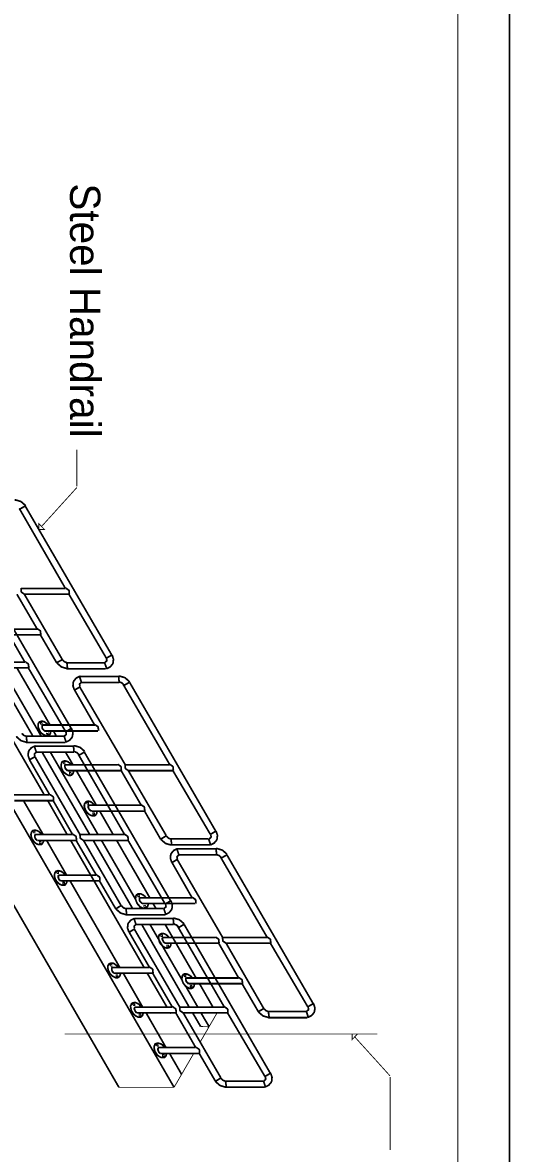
# Model space of a CAD drawing. Extents: x 0.3 to 11.4, y 0.3 to 16.3.
# Drawn here: x 8.54 to 11.39, y 6.17 to 12.77 of the extents above; entities that cross this region are included whole.
import ezdxf

# ---------------------------------------------------------------- set-up
doc = ezdxf.new("R2010")
doc.units = 0
doc.header["$MEASUREMENT"] = 0

msp = doc.modelspace()

# ---------------------------------------------------------------- linework, layer by layer
at = {"color": 0}
for points, const_width in [([(11.3828, 0.25944), (11.3828, 16.2511), (0.26443, 16.2511), (0.26443, 0.25944), (11.3828, 0.25944)], 0.01), ([(11.0811, 2.85781), (11.0811, 15.9494), (0.56614, 15.9494), (0.56614, 2.85781), (11.0811, 2.85781)], 0.005), ([(8.66943, 9.81108), (8.63781, 9.84446), (8.63781, 9.81108), (8.66943, 9.81108)], 0.005), ([(8.80447, 8.99778), (8.80447, 8.99778)], 0.01), ([(8.65446, 8.6811), (8.65278, 8.68278), (8.6511, 8.68278), (8.64947, 8.68278), (8.64947, 8.6811), (8.64947, 8.67947), (8.64947, 8.67779), (8.6511, 8.67779), (8.6511, 8.67611), (8.65278, 8.67611), (8.65446, 8.67611), (8.65446, 8.67779), (8.65446, 8.67947), (8.65446, 8.6811)], 0.01), ([(8.68946, 8.61947), (8.68946, 8.6211), (8.68778, 8.6211), (8.68608, 8.6211), (8.68608, 8.62278), (8.68608, 8.6211), (8.68446, 8.6211), (8.68446, 8.61947), (8.68446, 8.61778), (8.68608, 8.6161), (8.68778, 8.61442), (8.68946, 8.61442), (8.68946, 8.6161), (8.68946, 8.61778), (8.68946, 8.61947)], 0.01), ([(8.56776, 8.56776), (8.56776, 8.56776)], 0.01), ([(8.78776, 8.44943), (8.78776, 8.45111), (8.78614, 8.45111), (8.78444, 8.45111), (8.78276, 8.45111), (8.78276, 8.44943), (8.78276, 8.44775), (8.78276, 8.44612), (8.78444, 8.44612), (8.78614, 8.44444), (8.78776, 8.44444), (8.78776, 8.44612), (8.78776, 8.44775), (8.78776, 8.44943)], 0.01), ([(8.82275, 8.38781), (8.82275, 8.38943), (8.82112, 8.38943), (8.81944, 8.39111), (8.81944, 8.38943), (8.81776, 8.38943), (8.81776, 8.38781), (8.81776, 8.38613), (8.81944, 8.38613), (8.81944, 8.38444), (8.82112, 8.38444), (8.82112, 8.38276), (8.82275, 8.38276), (8.82275, 8.38444), (8.82443, 8.38444), (8.82443, 8.38613), (8.82275, 8.38781)], 0.01), ([(8.92443, 8.21446), (8.92279, 8.21446), (8.92111, 8.2161), (8.91943, 8.2161), (8.91943, 8.21446), (8.91943, 8.21278), (8.91943, 8.2111), (8.92111, 8.20942), (8.92279, 8.20942), (8.92443, 8.20942), (8.92443, 8.2111), (8.92443, 8.21278), (8.92443, 8.21446)], 0.01), ([(8.95942, 8.15278), (8.95779, 8.15278), (8.95779, 8.15446), (8.95611, 8.15446), (8.95443, 8.15446), (8.95443, 8.15278), (8.95443, 8.1511), (8.95443, 8.14947), (8.95611, 8.14947), (8.95611, 8.14779), (8.95779, 8.14779), (8.95942, 8.14779), (8.95942, 8.14947), (8.95942, 8.1511), (8.95942, 8.15278)], 0.01), ([(8.95942, 8.15278), (8.95942, 8.15278)], 0.01), ([(8.61279, 8.04611), (8.61111, 8.04611), (8.61111, 8.04779), (8.60943, 8.04779), (8.60781, 8.04779), (8.60781, 8.04611), (8.60781, 8.04443), (8.60781, 8.04275), (8.60943, 8.04113), (8.61111, 8.04113), (8.61279, 8.04113), (8.61279, 8.04275), (8.61279, 8.04443), (8.61279, 8.04611)], 0.01), ([(8.59278, 7.9961), (8.59278, 7.9961)], 0.01), ([(8.64779, 7.98443), (8.64611, 7.98443), (8.64611, 7.98611), (8.64442, 7.98611), (8.64279, 7.98611), (8.64279, 7.98443), (8.64279, 7.98281), (8.64279, 7.98112), (8.64442, 7.98112), (8.64442, 7.97944), (8.64611, 7.97944), (8.64779, 7.97944), (8.64779, 7.98112), (8.64779, 7.98281), (8.64779, 7.98443)], 0.01), ([(8.64779, 7.98443), (8.64779, 7.98443)], 0.01), ([(9.41114, 7.96946), (9.41114, 7.96946)], 0.01), ([(8.74946, 7.80946), (8.74778, 7.80946), (8.74778, 7.81108), (8.7461, 7.81108), (8.74447, 7.81108), (8.74447, 7.80946), (8.74447, 7.80778), (8.74447, 7.8061), (8.7461, 7.80447), (8.74778, 7.80447), (8.74946, 7.80447), (8.74946, 7.8061), (8.74946, 7.80778), (8.74946, 7.80946)], 0.01), ([(8.78444, 7.74778), (8.78276, 7.74778), (8.78276, 7.74946), (8.78108, 7.74946), (8.77946, 7.74946), (8.77946, 7.74778), (8.77946, 7.7461), (8.77946, 7.74447), (8.78108, 7.74447), (8.78108, 7.74278), (8.78276, 7.74278), (8.78444, 7.74278), (8.78444, 7.74447), (8.78444, 7.7461), (8.78444, 7.74778)], 0.01), ([(8.78444, 7.74778), (8.78444, 7.74778)], 0.01), ([(9.22276, 7.67443), (9.22114, 7.67443), (9.22114, 7.67611), (9.21946, 7.67611), (9.21778, 7.67611), (9.21778, 7.67443), (9.21778, 7.67279), (9.21778, 7.67111), (9.21946, 7.67111), (9.21946, 7.66943), (9.22114, 7.66943), (9.22276, 7.66943), (9.22276, 7.67111), (9.22276, 7.67279), (9.22276, 7.67443)], 0.01), ([(9.25776, 7.61279), (9.25612, 7.61442), (9.25444, 7.61442), (9.25276, 7.61442), (9.25276, 7.61279), (9.25276, 7.61111), (9.25444, 7.60943), (9.25612, 7.60781), (9.25776, 7.60781), (9.25776, 7.60943), (9.25944, 7.60943), (9.25776, 7.61111), (9.25776, 7.61279)], 0.01), ([(9.25776, 7.61279), (9.25776, 7.61279)], 0.01), ([(9.14947, 7.56108), (9.14947, 7.56108)], 0.01), ([(9.35612, 7.44276), (9.35444, 7.44444), (9.35275, 7.44444), (9.35113, 7.44444), (9.35113, 7.44276), (9.35113, 7.44114), (9.35113, 7.43946), (9.35275, 7.43946), (9.35275, 7.43778), (9.35444, 7.43778), (9.35612, 7.43778), (9.35612, 7.43946), (9.35612, 7.44114), (9.35612, 7.44276)], 0.01), ([(9.35612, 7.44276), (9.35612, 7.44276)], 0.01), ([(9.39111, 7.38112), (9.39111, 7.38276), (9.38943, 7.38276), (9.38781, 7.38276), (9.38613, 7.38276), (9.38613, 7.38112), (9.38613, 7.37944), (9.38781, 7.37944), (9.38781, 7.37776), (9.38943, 7.37776), (9.38943, 7.37608), (9.39111, 7.37608), (9.39279, 7.37608), (9.39279, 7.37776), (9.39279, 7.37944), (9.39111, 7.38112)], 0.01), ([(9.39111, 7.38112), (9.39111, 7.38112)], 0.01), ([(9.06108, 7.26942), (9.05946, 7.26942), (9.05946, 7.27111), (9.05778, 7.27111), (9.0561, 7.27111), (9.0561, 7.26942), (9.05447, 7.26942), (9.0561, 7.26779), (9.0561, 7.26611), (9.05778, 7.26443), (9.05946, 7.26443), (9.06108, 7.26443), (9.06108, 7.26611), (9.06108, 7.26779), (9.06108, 7.26942)], 0.01), ([(9.09614, 7.20779), (9.09446, 7.20942), (9.09278, 7.20942), (9.0911, 7.20942), (9.0911, 7.20779), (9.0911, 7.20611), (9.0911, 7.20443), (9.09278, 7.20443), (9.09278, 7.20281), (9.09446, 7.20281), (9.09614, 7.20281), (9.09614, 7.20443), (9.09614, 7.20611), (9.09614, 7.20779)], 0.01), ([(9.09614, 7.20779), (9.09614, 7.20779)], 0.01), ([(9.49278, 7.20611), (9.4911, 7.20779), (9.48942, 7.20779), (9.48942, 7.20942), (9.48779, 7.20942), (9.48779, 7.20779), (9.48779, 7.20611), (9.48779, 7.20443), (9.48779, 7.20281), (9.48942, 7.20281), (9.4911, 7.20111), (9.49278, 7.20111), (9.49278, 7.20281), (9.49278, 7.20443), (9.49278, 7.20611)], 0.01), ([(9.52778, 7.14442), (9.52778, 7.14611), (9.5261, 7.14611), (9.52447, 7.14779), (9.52279, 7.14611), (9.52279, 7.14442), (9.52279, 7.14279), (9.52447, 7.14279), (9.52447, 7.14111), (9.5261, 7.14111), (9.5261, 7.13943), (9.52778, 7.13943), (9.52778, 7.14111), (9.52946, 7.14111), (9.52946, 7.14279), (9.52778, 7.14442)], 0.01), ([(9.19276, 7.03944), (9.19114, 7.04113), (9.18946, 7.04113), (9.18778, 7.03944), (9.18778, 7.03776), (9.18946, 7.03614), (9.19114, 7.03444), (9.19276, 7.03444), (9.19444, 7.03444), (9.19444, 7.03614), (9.19444, 7.03776), (9.19276, 7.03776), (9.19276, 7.03944)], 0.01), ([(9.19276, 7.03944), (9.19276, 7.03944)], 0.01), ([(9.17443, 6.98942), (9.17443, 6.98942)], 0.01), ([(9.22944, 6.97775), (9.22775, 6.97775), (9.22775, 6.97944), (9.22613, 6.97944), (9.22444, 6.97944), (9.22444, 6.97775), (9.22444, 6.97613), (9.22444, 6.97444), (9.22613, 6.97444), (9.22613, 6.97276), (9.22775, 6.97276), (9.22944, 6.97276), (9.22944, 6.97444), (9.22944, 6.97613), (9.22944, 6.97775)], 0.01), ([(9.98112, 6.9611), (9.98112, 6.9611)], 0.01), ([(10.4961, 6.8661), (10.4645, 6.83279), (10.4645, 6.8661), (10.4961, 6.8661)], 0.005), ([(9.32943, 6.80279), (9.32781, 6.80447), (9.32611, 6.80447), (9.32443, 6.80279), (9.32443, 6.80111), (9.32611, 6.80111), (9.32611, 6.79943), (9.32781, 6.79779), (9.32943, 6.79779), (9.33111, 6.79779), (9.33111, 6.79943), (9.33111, 6.80111), (9.32943, 6.80279)], 0.01), ([(9.32943, 6.80279), (9.32943, 6.80279)], 0.01), ([(9.3661, 6.7411), (9.36442, 6.7411), (9.36442, 6.74278), (9.36279, 6.74278), (9.36111, 6.74278), (9.36111, 6.7411), (9.36111, 6.73942), (9.36111, 6.73779), (9.36279, 6.73779), (9.36279, 6.73611), (9.36442, 6.73611), (9.3661, 6.73611), (9.3661, 6.73779), (9.3661, 6.73942), (9.3661, 6.7411)], 0.01), ([(9.73112, 6.5561), (9.73112, 6.5561)], 0.01)]:
    msp.add_lwpolyline(points, close=True, dxfattribs=dict(at, const_width=const_width))
for points, const_width in [([(9.10444, 6.55447), (6.2111, 11.5661)], 0.01), ([(9.42611, 6.55447), (6.53276, 11.5661)], 0.01), ([(8.85943, 10.0628), (8.85943, 10.2761)], 0.005), ([(8.65278, 9.82781), (8.85943, 10.0561)], 0.005), ([(8.5594, 9.94835), (8.5561, 9.95389), (8.5325, 9.97424), (8.50256, 9.98301), (8.4961, 9.98275)], 0.01), ([(8.79275, 9.4661), (8.52279, 9.93446)], 0.01), ([(8.55778, 9.94775), (8.5261, 9.92947)], 0.01), ([(9.06278, 9.07781), (8.55778, 9.94775)], 0.01), ([(8.5561, 9.03614), (8.28614, 9.50444)], 0.01), ([(8.82611, 8.64947), (8.32275, 9.51779)], 0.01), ([(8.79275, 9.4661), (8.53276, 9.4661)], 0.01), ([(8.53444, 9.46778), (8.53381, 9.46599), (8.53526, 9.44732), (8.53624, 9.44564), (8.53722, 9.44396), (8.55268, 9.43343), (8.55458, 9.43311)], 0.01), ([(8.81446, 9.43283), (8.81515, 9.43463), (8.81375, 9.45301), (8.81278, 9.45464), (8.81185, 9.45632), (8.79688, 9.46701), (8.79497, 9.46733)], 0.01), ([(8.62776, 9.22944), (8.50944, 9.43278)], 0.01), ([(8.81278, 9.43278), (8.55279, 9.43278)], 0.01), ([(8.77447, 9.05111), (8.55279, 9.43278)], 0.01), ([(9.03108, 9.05946), (8.81278, 9.43278)], 0.01), ([(8.62776, 9.22944), (8.32112, 9.22944)], 0.01), ([(8.64611, 9.19612), (8.3411, 9.19612)], 0.01), ([(8.64779, 9.19612), (8.64849, 9.19797), (8.64692, 9.21653), (8.64594, 9.21821), (8.64501, 9.21989), (8.62967, 9.23053), (8.62771, 9.23079)], 0.01), ([(8.7411, 9.03276), (8.64611, 9.19612)], 0.01), ([(8.7411, 9.03276), (8.77447, 9.05111)], 0.01), ([(8.77556, 9.05122), (8.77675, 9.04867), (8.78629, 9.03901), (8.79801, 9.03444), (8.80192, 9.03444)], 0.01), ([(9.02175, 9.03478), (9.02317, 9.03504), (9.03321, 9.04389), (9.03364, 9.04519), (9.03412, 9.04656), (9.03147, 9.05968), (9.03054, 9.06071)], 0.01), ([(9.02968, 8.99838), (9.03407, 8.99908), (9.05322, 9.00851), (9.06706, 9.02479), (9.06874, 9.02881), (9.07047, 9.03288), (9.07249, 9.05414), (9.06597, 9.07449), (9.06337, 9.07807)], 0.01), ([(9.03108, 9.05946), (9.06278, 9.07781)], 0.01), ([(8.5561, 9.03614), (8.29611, 9.03614)], 0.01), ([(8.57611, 9.00276), (8.31614, 9.00276)], 0.01), ([(8.60275, 8.60444), (8.37278, 9.00276)], 0.01), ([(8.6511, 8.60444), (8.42111, 9.00276)], 0.01), ([(8.70281, 8.66943), (8.50944, 9.00276)], 0.01), ([(8.57781, 9.00282), (8.5785, 9.00461), (8.5771, 9.023), (8.57611, 9.02463), (8.57519, 9.02632), (8.56022, 9.037), (8.55832, 9.03733)], 0.01), ([(8.79443, 8.62944), (8.57611, 9.00276)], 0.01), ([(8.74283, 9.0339), (8.74615, 9.02838), (8.76981, 9.00808), (8.79969, 8.99929), (8.8061, 8.99951)], 0.01), ([(8.79943, 8.99778), (9.02778, 8.99778)], 0.01), ([(8.80111, 9.03276), (9.02111, 9.03276)], 0.01), ([(8.80447, 8.99778), (8.80111, 9.03276)], 0.01), ([(9.03276, 8.99946), (9.02111, 9.03276)], 0.01), ([(8.87918, 8.95383), (8.87478, 8.95318), (8.85553, 8.94358), (8.84169, 8.92714), (8.83996, 8.92301), (8.83826, 8.91894), (8.83649, 8.89751), (8.84338, 8.87711), (8.84597, 8.87354)], 0.01), ([(8.87446, 8.95281), (8.88613, 8.91775)], 0.01), ([(8.8871, 8.91911), (8.88574, 8.91883), (8.87576, 8.91004), (8.87528, 8.90869), (8.87483, 8.90739), (8.87744, 8.89426), (8.87836, 8.89318)], 0.01), ([(9.10781, 8.95281), (8.87944, 8.95281)], 0.01), ([(9.10612, 8.91775), (8.88613, 8.91775)], 0.01), ([(9.16607, 8.91997), (9.16276, 8.92551), (9.13917, 8.94586), (9.10921, 8.95464), (9.10275, 8.95438)], 0.01), ([(9.10275, 8.95281), (9.10612, 8.91775)], 0.01), ([(9.13336, 8.90267), (9.13217, 8.90528), (9.12261, 8.91493), (9.11089, 8.91943), (9.10693, 8.91943)], 0.01), ([(9.4011, 8.43778), (9.12944, 8.90608)], 0.01), ([(9.16613, 8.91943), (9.13276, 8.89947)], 0.01), ([(9.66943, 8.04943), (9.16613, 8.91943)], 0.01), ([(8.87608, 8.89111), (8.84446, 8.87278)], 0.01), ([(8.96278, 8.66943), (8.84614, 8.87278)], 0.01), ([(9.14111, 8.43778), (8.87608, 8.89111)], 0.01), ([(8.66943, 8.26113), (8.37776, 8.76611)], 0.01), ([(8.69276, 8.66943), (8.68608, 8.67611), (8.67947, 8.6811), (8.67279, 8.68608), (8.66613, 8.68946), (8.65944, 8.69114), (8.65278, 8.69114), (8.64611, 8.68946), (8.64111, 8.68778), (8.63781, 8.68278), (8.63444, 8.67779), (8.63276, 8.66943), (8.63276, 8.66276), (8.63444, 8.65446), (8.63781, 8.64611), (8.64111, 8.63781), (8.64611, 8.62944), (8.6511, 8.62278), (8.65776, 8.61778), (8.66613, 8.61279), (8.67279, 8.60943), (8.67947, 8.60612), (8.68608, 8.60612), (8.69276, 8.60781), (8.69775, 8.61111), (8.70111, 8.61442), (8.70443, 8.6211), (8.70611, 8.62776), (8.70611, 8.63444)], 0.01), ([(8.65944, 8.66943), (8.65776, 8.66775), (8.65608, 8.66444), (8.65608, 8.66276), (8.65608, 8.65944), (8.65608, 8.65608), (8.65608, 8.65278), (8.65776, 8.64947), (8.65944, 8.64611), (8.66276, 8.64279), (8.66444, 8.64111), (8.66775, 8.63781), (8.66943, 8.63613), (8.67279, 8.63613), (8.67443, 8.63444), (8.67779, 8.63444)], 0.01), ([(8.96446, 8.66943), (8.65944, 8.66943)], 0.01), ([(8.79303, 8.57004), (8.79742, 8.57075), (8.81651, 8.58018), (8.8304, 8.5964), (8.83208, 8.60047), (8.83382, 8.60454), (8.83583, 8.62582), (8.82926, 8.64611), (8.82671, 8.64968)], 0.01), ([(8.79443, 8.62944), (8.82611, 8.64947)], 0.01), ([(8.98443, 8.63613), (8.98514, 8.63797), (8.98361, 8.65653), (8.98264, 8.65821), (8.98167, 8.65989), (8.96631, 8.67051), (8.96436, 8.67079)], 0.01), ([(8.50618, 8.60389), (8.5095, 8.59836), (8.53315, 8.57807), (8.56304, 8.56928), (8.56944, 8.5695)], 0.01), ([(8.5389, 8.62121), (8.5401, 8.61865), (8.54964, 8.609), (8.56136, 8.60444), (8.56526, 8.60444)], 0.01), ([(8.56446, 8.60444), (8.78444, 8.60444)], 0.01), ([(8.56776, 8.56776), (8.56446, 8.60444)], 0.01), ([(8.98281, 8.63444), (8.67779, 8.63444)], 0.01), ([(8.73942, 8.60444), (8.72276, 8.63444)], 0.01), ([(8.79611, 8.56944), (8.78444, 8.60444)], 0.01), ([(8.7851, 8.60476), (8.78651, 8.60508), (8.7965, 8.61393), (8.79693, 8.61524), (8.79742, 8.6166), (8.79482, 8.62967), (8.79383, 8.63069)], 0.01), ([(8.56278, 8.56776), (8.79113, 8.56776)], 0.01), ([(8.61751, 8.54719), (8.61313, 8.54656), (8.59386, 8.53694), (8.58003, 8.52051), (8.57829, 8.51639), (8.57661, 8.51232), (8.57482, 8.49083), (8.58171, 8.47043), (8.58431, 8.46685)], 0.01), ([(8.61111, 8.54611), (8.62278, 8.51113)], 0.01), ([(8.62381, 8.51079), (8.62244, 8.51053), (8.61242, 8.50168), (8.61193, 8.50032), (8.61149, 8.49903), (8.6141, 8.48594), (8.61501, 8.48486)], 0.01), ([(8.84446, 8.54611), (8.6161, 8.54611)], 0.01), ([(8.84278, 8.51113), (8.62278, 8.51113)], 0.01), ([(8.93446, 8.02946), (8.65608, 8.51113)], 0.01), ([(8.98281, 8.02946), (8.70443, 8.51113)], 0.01), ([(8.8361, 8.43778), (8.79275, 8.51113)], 0.01), ([(8.83946, 8.54611), (8.84278, 8.51113)], 0.01), ([(8.9044, 8.51335), (8.9011, 8.51888), (8.8775, 8.53922), (8.84754, 8.54801), (8.8411, 8.54775)], 0.01), ([(8.87001, 8.49599), (8.86882, 8.49858), (8.85926, 8.50825), (8.84754, 8.51281), (8.84358, 8.51281)], 0.01), ([(8.90278, 8.51113), (8.8711, 8.49278)], 0.01), ([(9.40608, 7.64279), (8.90278, 8.51113)], 0.01), ([(8.61442, 8.48443), (8.58279, 8.4661)], 0.01), ([(8.70111, 8.26113), (8.58279, 8.4661)], 0.01), ([(8.87776, 8.02946), (8.61442, 8.48443)], 0.01), ([(8.82611, 8.43778), (8.82112, 8.44444), (8.81446, 8.44943), (8.80778, 8.45443), (8.79943, 8.45779), (8.79275, 8.45942), (8.78614, 8.45942), (8.78108, 8.45779), (8.7761, 8.45611), (8.77111, 8.45111), (8.76942, 8.44612), (8.76779, 8.43778), (8.76779, 8.4311), (8.76779, 8.42279), (8.77111, 8.41444), (8.77447, 8.40608), (8.77946, 8.39779), (8.78614, 8.39111), (8.79275, 8.38613), (8.79943, 8.38112), (8.8061, 8.37776), (8.81278, 8.37446), (8.81944, 8.37446), (8.82611, 8.37608), (8.83111, 8.37944), (8.83442, 8.38276), (8.83778, 8.38943), (8.83946, 8.39611), (8.83946, 8.40278)], 0.01), ([(9.13781, 8.02946), (8.86778, 8.49778)], 0.01), ([(8.79275, 8.43778), (8.79113, 8.43608), (8.78944, 8.43278), (8.78944, 8.4311), (8.78944, 8.42779), (8.78944, 8.42443), (8.79113, 8.42111), (8.79113, 8.41775), (8.79275, 8.41444), (8.79611, 8.41114), (8.79779, 8.40944), (8.80111, 8.40608), (8.80279, 8.40446), (8.8061, 8.40446), (8.80946, 8.40278), (8.81108, 8.40278)], 0.01), ([(9.09776, 8.43778), (8.79113, 8.43778)], 0.01), ([(9.11778, 8.40278), (8.81108, 8.40278)], 0.01), ([(8.97276, 8.20111), (8.85612, 8.40278)], 0.01), ([(9.11778, 8.40446), (9.11849, 8.40631), (9.11697, 8.42486), (9.116, 8.42654), (9.11501, 8.42822), (9.09967, 8.43886), (9.09771, 8.43913)], 0.01), ([(9.23443, 8.20111), (9.11778, 8.40278)], 0.01), ([(9.14111, 8.43778), (9.14046, 8.43599), (9.14199, 8.41732), (9.1429, 8.41564), (9.14388, 8.41396), (9.15935, 8.40343), (9.16124, 8.4031)], 0.01), ([(9.4011, 8.43778), (9.14111, 8.43778)], 0.01), ([(9.41943, 8.40278), (9.15944, 8.40278)], 0.01), ([(9.38112, 8.02279), (9.15944, 8.40278)], 0.01), ([(9.42111, 8.40446), (9.42182, 8.40625), (9.42042, 8.42469), (9.41943, 8.42632), (9.41851, 8.428), (9.40354, 8.43869), (9.40164, 8.43901)], 0.01), ([(9.63781, 8.03108), (9.41943, 8.40278)], 0.01), ([(8.70111, 8.26113), (8.48779, 8.26113)], 0.01), ([(8.72276, 8.22775), (8.72347, 8.2296), (8.72194, 8.24821), (8.72097, 8.24989), (8.72, 8.25157), (8.70464, 8.26221), (8.70269, 8.26247)], 0.01), ([(8.72114, 8.22775), (8.49447, 8.22775)], 0.01), ([(8.66276, 8.02946), (8.54779, 8.22775)], 0.01), ([(8.80279, 8.02946), (8.68946, 8.22775)], 0.01), ([(8.83442, 8.02946), (8.72114, 8.22775)], 0.01), ([(8.96278, 8.20111), (8.95611, 8.20779), (8.94943, 8.21446), (8.94276, 8.21946), (8.93608, 8.22276), (8.92947, 8.22444), (8.92279, 8.22444), (8.91613, 8.22276), (8.91114, 8.21946), (8.90776, 8.21446), (8.90446, 8.20942), (8.90278, 8.20281), (8.90278, 8.19444), (8.90446, 8.18608), (8.90776, 8.17779), (8.91114, 8.16943), (8.91613, 8.16276), (8.92111, 8.15608), (8.92779, 8.14947), (8.93608, 8.14442), (8.94276, 8.14111), (8.94943, 8.13943), (8.95611, 8.13943), (8.96278, 8.13943), (8.96778, 8.14279), (8.97114, 8.14779), (8.97444, 8.15278), (8.97613, 8.15944), (8.97613, 8.16775)], 0.01), ([(8.92947, 8.20111), (8.92779, 8.19943), (8.92611, 8.19775), (8.92611, 8.19444), (8.92611, 8.19114), (8.92611, 8.18946), (8.92611, 8.18608), (8.92779, 8.18278), (8.92947, 8.17947), (8.93278, 8.17611), (8.93446, 8.17279), (8.93778, 8.17111), (8.93946, 8.16943), (8.94276, 8.16775), (8.94612, 8.16775), (8.94775, 8.16775)], 0.01), ([(9.23443, 8.20111), (8.92779, 8.20111)], 0.01), ([(9.25444, 8.16775), (9.25515, 8.1696), (9.25364, 8.18821), (9.25265, 8.18989), (9.25168, 8.19157), (9.23633, 8.20221), (9.23438, 8.20247)], 0.01), ([(9.25444, 8.16613), (8.94775, 8.16613)], 0.01), ([(9.07112, 8.02946), (8.99278, 8.16613)], 0.01), ([(9.34776, 8.00276), (9.25444, 8.16613)], 0.01), ([(8.65278, 8.02946), (8.64779, 8.03776), (8.64111, 8.04443), (8.63444, 8.04943), (8.62776, 8.05279), (8.61947, 8.05447), (8.61279, 8.0561), (8.60781, 8.05447), (8.60113, 8.05279), (8.59776, 8.04779), (8.59446, 8.04275), (8.59278, 8.03614), (8.5911, 8.02946), (8.59278, 8.02111), (8.59446, 8.01281), (8.59776, 8.00444), (8.60275, 7.99778), (8.60781, 7.98942), (8.61442, 7.98281), (8.6211, 7.97775), (8.62776, 7.97444), (8.63613, 7.97114), (8.64279, 7.97114), (8.64779, 7.97114), (8.65446, 7.97276), (8.65776, 7.97775), (8.66114, 7.98281), (8.66444, 7.98942), (8.66444, 7.9961)], 0.01), ([(9.63633, 7.97006), (9.64074, 7.97076), (9.65989, 7.98019), (9.67372, 7.99642), (9.6754, 8.00049), (9.67714, 8.00456), (9.67914, 8.02582), (9.67264, 8.04611), (9.67003, 8.04969)], 0.01), ([(9.63781, 8.03108), (9.66943, 8.04943)], 0.01), ([(8.6211, 8.02946), (8.61947, 8.02946), (8.6161, 8.02778), (8.61442, 8.0261), (8.61442, 8.02279), (8.61442, 8.02111), (8.61442, 8.01779), (8.61442, 8.01443), (8.6161, 8.00944), (8.61778, 8.00612), (8.61947, 8.00276), (8.62278, 8.00108), (8.62446, 7.99778), (8.62776, 7.9961)], 0.01), ([(8.83442, 8.02946), (8.61778, 8.02946)], 0.01), ([(8.85444, 7.9961), (8.62776, 7.9961)], 0.01), ([(8.79943, 7.79275), (8.68278, 7.9961)], 0.01), ([(9.25108, 7.25444), (8.82275, 7.9961)], 0.01), ([(8.85612, 7.9961), (8.85682, 7.99794), (8.85525, 8.01654), (8.85428, 8.01824), (8.85335, 8.01992), (8.838, 8.03049), (8.83604, 8.03076)], 0.01), ([(8.97276, 7.79275), (8.85444, 7.9961)], 0.01), ([(8.87776, 8.03114), (8.87711, 8.02935), (8.87864, 8.01069), (8.87961, 8.009), (8.88058, 8.00732), (8.896, 7.99675), (8.89789, 7.99642)], 0.01), ([(9.13781, 8.02946), (8.87776, 8.02946)], 0.01), ([(9.15776, 7.9961), (8.89779, 7.9961)], 0.01), ([(9.11778, 7.61442), (8.89779, 7.9961)], 0.01), ([(9.18446, 7.59776), (8.95443, 7.9961)], 0.01), ([(9.20281, 7.64947), (9.00276, 7.9961)], 0.01), ([(9.28444, 7.66114), (9.0911, 7.9961)], 0.01), ([(9.15776, 7.99615), (9.15847, 7.99794), (9.15707, 8.01633), (9.15608, 8.01796), (9.15517, 8.01964), (9.14019, 8.03039), (9.13829, 8.03071)], 0.01), ([(9.37446, 7.62446), (9.15776, 7.9961)], 0.01), ([(9.34776, 8.00276), (9.38112, 8.02279)], 0.01), ([(9.3495, 8.0039), (9.35281, 7.99837), (9.37646, 7.97808), (9.40636, 7.96929), (9.41276, 7.96951)], 0.01), ([(9.38222, 8.02121), (9.3834, 8.01867), (9.39301, 8.009), (9.40474, 8.00444), (9.40864, 8.00444)], 0.01), ([(9.40776, 8.00444), (9.62776, 8.00444)], 0.01), ([(9.41276, 7.96946), (9.40776, 8.00444)], 0.01), ([(9.63943, 7.96946), (9.62776, 8.00444)], 0.01), ([(9.6301, 8.00478), (9.63151, 8.0051), (9.6415, 8.01389), (9.64193, 8.01519), (9.64242, 8.01654), (9.63981, 8.02968), (9.63883, 8.03071)], 0.01), ([(9.44754, 7.94715), (9.44314, 7.9465), (9.42389, 7.9369), (9.41004, 7.92046), (9.40831, 7.91635), (9.40662, 7.91228), (9.40483, 7.89085), (9.41168, 7.87044), (9.41428, 7.86686)], 0.01), ([(9.40776, 7.96946), (9.63613, 7.96946)], 0.01), ([(9.44276, 7.94612), (9.45443, 7.91114)], 0.01), ([(9.67611, 7.94612), (9.44775, 7.94612)], 0.01), ([(9.73438, 7.91331), (9.73107, 7.91883), (9.70747, 7.93918), (9.67757, 7.94797), (9.67111, 7.94775)], 0.01), ([(9.67111, 7.94612), (9.67443, 7.91114)], 0.01), ([(9.44444, 7.88444), (9.41276, 7.8661)], 0.01), ([(9.53108, 7.66114), (9.41444, 7.8661)], 0.01), ([(9.45546, 7.91081), (9.4541, 7.91054), (9.44412, 7.90169), (9.44362, 7.90033), (9.44319, 7.89903), (9.44575, 7.88596), (9.44667, 7.88488)], 0.01), ([(9.70942, 7.42947), (9.44444, 7.88444)], 0.01), ([(9.67443, 7.91114), (9.45443, 7.91114)], 0.01), ([(9.70167, 7.89432), (9.70047, 7.89692), (9.69092, 7.90657), (9.67919, 7.91114), (9.67529, 7.91114)], 0.01), ([(9.96946, 7.42947), (9.69775, 7.89779)], 0.01), ([(9.73443, 7.91114), (9.70111, 7.89279)], 0.01), ([(10.2378, 7.04275), (9.73443, 7.91114)], 0.01), ([(8.78944, 7.79275), (8.78444, 7.80111), (8.77778, 7.80778), (8.77111, 7.81278), (8.76443, 7.81614), (8.75612, 7.81776), (8.74946, 7.81944), (8.74447, 7.81776), (8.73779, 7.81614), (8.73443, 7.81108), (8.73112, 7.8061), (8.72944, 7.79943), (8.72775, 7.79275), (8.72944, 7.78444), (8.73112, 7.7761), (8.73443, 7.76779), (8.73942, 7.75944), (8.74447, 7.75276), (8.75108, 7.7461), (8.75776, 7.7411), (8.76443, 7.73779), (8.77279, 7.73443), (8.77946, 7.73443), (8.78444, 7.73443), (8.79113, 7.73611), (8.79443, 7.7411), (8.79779, 7.7461), (8.80111, 7.75276), (8.80111, 7.75944)], 0.01), ([(8.75776, 7.79275), (8.75612, 7.79275), (8.75276, 7.79113), (8.75108, 7.78944), (8.75108, 7.78614), (8.75108, 7.78444), (8.75108, 7.78108), (8.75108, 7.77778), (8.75276, 7.77279), (8.75444, 7.76942), (8.75612, 7.76611), (8.75944, 7.76443), (8.76113, 7.76113), (8.76443, 7.75944)], 0.01), ([(8.97114, 7.79275), (8.75444, 7.79275)], 0.01), ([(8.99278, 7.75944), (8.99349, 7.76129), (8.99197, 7.77989), (8.991, 7.78157), (8.99001, 7.78326), (8.97467, 7.79383), (8.97271, 7.79411)], 0.01), ([(8.9911, 7.75944), (8.76443, 7.75944)], 0.01), ([(9.10943, 7.25444), (8.81944, 7.75944)], 0.01), ([(9.0861, 7.59614), (8.9911, 7.75944)], 0.01), ([(9.26113, 7.66114), (9.25612, 7.66943), (9.24946, 7.67443), (9.2411, 7.67947), (9.23443, 7.68278), (9.22775, 7.68446), (9.22114, 7.68446), (9.21446, 7.68278), (9.20942, 7.67947), (9.20611, 7.67611), (9.20281, 7.66943), (9.20281, 7.66276), (9.20111, 7.65608), (9.20281, 7.64779), (9.20611, 7.63943), (9.20942, 7.63112), (9.21446, 7.62278), (9.22114, 7.6161), (9.22613, 7.60943), (9.23443, 7.60444), (9.2411, 7.60113), (9.24778, 7.59944), (9.25444, 7.59944), (9.26113, 7.60113), (9.26611, 7.60275), (9.26942, 7.60781), (9.27279, 7.61279), (9.27447, 7.61947), (9.27447, 7.62776)], 0.01), ([(9.22775, 7.66114), (9.22613, 7.65944), (9.22444, 7.65776), (9.22444, 7.65608), (9.22444, 7.65278), (9.22444, 7.64947), (9.22444, 7.64611), (9.22613, 7.64279), (9.22775, 7.63943), (9.23112, 7.63613), (9.23281, 7.63444), (9.23611, 7.63112), (9.23779, 7.62944), (9.2411, 7.62776), (9.24447, 7.62776), (9.2461, 7.62776)], 0.01), ([(9.53276, 7.66114), (9.22775, 7.66114)], 0.01), ([(9.55279, 7.62776), (9.5535, 7.62961), (9.55192, 7.64822), (9.55094, 7.6499), (9.55003, 7.65158), (9.53461, 7.66217), (9.53267, 7.66243)], 0.01), ([(9.0861, 7.59614), (9.11778, 7.6161)], 0.01), ([(9.08783, 7.59722), (9.09115, 7.59169), (9.11481, 7.5714), (9.14469, 7.56261), (9.1511, 7.56282)], 0.01), ([(9.12056, 7.61453), (9.12175, 7.61199), (9.13129, 7.60232), (9.14301, 7.59776), (9.14692, 7.59776)], 0.01), ([(9.14611, 7.59776), (9.3661, 7.59776)], 0.01), ([(9.14947, 7.56108), (9.14611, 7.59776)], 0.01), ([(9.23281, 7.59776), (9.22444, 7.61279)], 0.01), ([(9.55111, 7.62776), (9.2461, 7.62776)], 0.01), ([(9.32112, 7.59776), (9.30279, 7.62776)], 0.01), ([(9.37776, 7.56278), (9.3661, 7.59776)], 0.01), ([(9.36675, 7.5981), (9.36817, 7.59842), (9.37819, 7.60726), (9.37864, 7.60856), (9.37913, 7.60992), (9.37646, 7.62299), (9.37554, 7.62403)], 0.01), ([(9.37299, 7.56337), (9.37739, 7.56407), (9.39654, 7.57351), (9.41043, 7.58979), (9.41211, 7.59381), (9.41385, 7.59788), (9.41585, 7.61914), (9.40929, 7.63949), (9.40674, 7.64307)], 0.01), ([(9.37446, 7.62446), (9.40608, 7.64279)], 0.01), ([(9.14442, 7.56108), (9.37278, 7.56108)], 0.01), ([(9.19754, 7.54053), (9.19314, 7.53987), (9.17389, 7.53028), (9.16004, 7.51383), (9.15831, 7.50971), (9.15662, 7.50564), (9.15483, 7.48415), (9.16168, 7.46376), (9.16428, 7.46018)], 0.01), ([(9.19276, 7.53944), (9.20443, 7.50444)], 0.01), ([(9.42611, 7.53944), (9.19775, 7.53944)], 0.01), ([(9.48438, 7.50667), (9.48107, 7.51221), (9.45747, 7.53256), (9.42757, 7.54135), (9.42111, 7.54107)], 0.01), ([(9.42111, 7.53944), (9.42443, 7.50444)], 0.01), ([(9.19444, 7.47775), (9.16276, 7.45942)], 0.01), ([(9.28276, 7.25444), (9.16444, 7.45942)], 0.01), ([(9.20546, 7.50581), (9.2041, 7.50553), (9.19412, 7.49669), (9.19362, 7.49533), (9.19319, 7.49403), (9.19575, 7.48096), (9.19667, 7.47988)], 0.01), ([(9.45942, 7.02279), (9.19444, 7.47775)], 0.01), ([(9.42443, 7.50444), (9.20443, 7.50444)], 0.01), ([(9.51443, 7.02279), (9.23779, 7.50444)], 0.01), ([(9.47276, 7.1811), (9.28614, 7.50444)], 0.01), ([(9.55447, 7.19276), (9.37446, 7.50444)], 0.01), ([(9.45167, 7.48931), (9.45047, 7.49192), (9.44092, 7.50157), (9.42919, 7.50612), (9.42529, 7.50612)], 0.01), ([(9.71946, 7.02279), (9.44775, 7.49278)], 0.01), ([(9.48443, 7.50612), (9.45111, 7.48611)], 0.01), ([(9.98779, 6.63612), (9.48443, 7.50612)], 0.01), ([(9.39442, 7.42947), (9.38943, 7.43778), (9.38276, 7.44276), (9.37608, 7.44775), (9.36778, 7.45111), (9.36111, 7.45281), (9.35444, 7.45281), (9.34944, 7.45111), (9.34446, 7.44775), (9.33946, 7.44444), (9.33778, 7.43778), (9.3361, 7.4311), (9.3361, 7.42443), (9.33778, 7.41613), (9.33946, 7.40776), (9.34278, 7.39947), (9.34776, 7.39111), (9.35444, 7.38444), (9.36111, 7.37776), (9.36778, 7.37278), (9.37446, 7.36947), (9.38112, 7.36778), (9.38781, 7.36778), (9.39442, 7.36947), (9.39947, 7.3711), (9.40278, 7.37608), (9.40608, 7.38112), (9.40776, 7.38781), (9.40776, 7.39611)], 0.01), ([(9.36111, 7.42947), (9.35943, 7.42779), (9.35943, 7.42611), (9.35781, 7.42443), (9.35781, 7.42111), (9.35781, 7.41775), (9.35943, 7.41444), (9.36111, 7.41114), (9.36279, 7.40776), (9.36442, 7.40446), (9.3661, 7.40278), (9.36947, 7.39947), (9.37278, 7.39779), (9.37446, 7.39611), (9.37776, 7.39611), (9.37944, 7.39611)], 0.01), ([(9.66613, 7.42947), (9.36111, 7.42947)], 0.01), ([(9.68608, 7.39611), (9.37944, 7.39611)], 0.01), ([(9.68778, 7.39611), (9.68847, 7.39794), (9.68696, 7.41656), (9.68599, 7.41824), (9.685, 7.41992), (9.66965, 7.4305), (9.66769, 7.43078)], 0.01), ([(9.80279, 7.19276), (9.68608, 7.39611)], 0.01), ([(9.70947, 7.4311), (9.70882, 7.42931), (9.71029, 7.41064), (9.71126, 7.40896), (9.71224, 7.40728), (9.72771, 7.39675), (9.7296, 7.39643)], 0.01), ([(9.96946, 7.42947), (9.70942, 7.42947)], 0.01), ([(9.98779, 7.39611), (9.72944, 7.39611)], 0.01), ([(9.94943, 7.01443), (9.72944, 7.39611)], 0.01), ([(9.98942, 7.39615), (9.99013, 7.39794), (9.98876, 7.41635), (9.98779, 7.41797), (9.98687, 7.41965), (9.97185, 7.43033), (9.96994, 7.43067)], 0.01), ([(10.2061, 7.02447), (9.98779, 7.39611)], 0.01), ([(9.10113, 7.25444), (9.09446, 7.26281), (9.08778, 7.26779), (9.08111, 7.27279), (9.07443, 7.27778), (9.06776, 7.27946), (9.06108, 7.27946), (9.05447, 7.27778), (9.04943, 7.2761), (9.04443, 7.27111), (9.04113, 7.26611), (9.03944, 7.25944), (9.03944, 7.25108), (9.04113, 7.24447), (9.04275, 7.23611), (9.04779, 7.22775), (9.05111, 7.21946), (9.05778, 7.21278), (9.06446, 7.20611), (9.07112, 7.20111), (9.07781, 7.19775), (9.08442, 7.19444), (9.0911, 7.19444), (9.09776, 7.19444), (9.10275, 7.19775), (9.10781, 7.20111), (9.11111, 7.20779), (9.11279, 7.21446), (9.11279, 7.22114)], 0.01), ([(9.30279, 7.22114), (9.3035, 7.22299), (9.30192, 7.24154), (9.30094, 7.24322), (9.30003, 7.2449), (9.28461, 7.25553), (9.28267, 7.25581)], 0.01), ([(9.06944, 7.25444), (9.06614, 7.25444), (9.06446, 7.25276), (9.06278, 7.25108), (9.06278, 7.24778), (9.06278, 7.2461), (9.06278, 7.24278), (9.06278, 7.23942), (9.06446, 7.23611), (9.06614, 7.23112), (9.06776, 7.22775), (9.07112, 7.22613), (9.07275, 7.22276), (9.07611, 7.22114)], 0.01), ([(9.28276, 7.25444), (9.06944, 7.25444)], 0.01), ([(9.30279, 7.22114), (9.07611, 7.22114)], 0.01), ([(9.24278, 7.02279), (9.12944, 7.22114)], 0.01), ([(9.38444, 7.02279), (9.26942, 7.22114)], 0.01), ([(9.41613, 7.02279), (9.30111, 7.22114)], 0.01), ([(9.53108, 7.19444), (9.5261, 7.20111), (9.51942, 7.20611), (9.51113, 7.2111), (9.50444, 7.21446), (9.49778, 7.2161), (9.4911, 7.2161), (9.48611, 7.2161), (9.47944, 7.21278), (9.47613, 7.20779), (9.47276, 7.20281), (9.47276, 7.19612), (9.47114, 7.18778), (9.47276, 7.17947), (9.47613, 7.17111), (9.47944, 7.16276), (9.48443, 7.15608), (9.4911, 7.14779), (9.4961, 7.14279), (9.50444, 7.13781), (9.51113, 7.13444), (9.51779, 7.13112), (9.52447, 7.13112), (9.53108, 7.13276), (9.53614, 7.13613), (9.53944, 7.13943), (9.54275, 7.14611), (9.54443, 7.15278), (9.54443, 7.15944)], 0.01), ([(9.49778, 7.19444), (9.4961, 7.19276), (9.49447, 7.18946), (9.49447, 7.18778), (9.49447, 7.18446), (9.49447, 7.1811), (9.4961, 7.17779), (9.4961, 7.17443), (9.49778, 7.17111), (9.50108, 7.16943), (9.50276, 7.16613), (9.50612, 7.16444), (9.50776, 7.16114), (9.51113, 7.16114), (9.51443, 7.15944), (9.51611, 7.15944)], 0.01), ([(9.80279, 7.19276), (9.49778, 7.19276)], 0.01), ([(9.82443, 7.15944), (9.82514, 7.16129), (9.82363, 7.17985), (9.82264, 7.18153), (9.82167, 7.18321), (9.80632, 7.19385), (9.80436, 7.19412)], 0.01), ([(9.56446, 7.02279), (9.49447, 7.14442)], 0.01), ([(9.82275, 7.15944), (9.51611, 7.15944)], 0.01), ([(9.65278, 7.02279), (9.57443, 7.15944)], 0.01), ([(9.91775, 6.9961), (9.82275, 7.15944)], 0.01), ([(9.23443, 7.02279), (9.22775, 7.03108), (9.22276, 7.03776), (9.2161, 7.04275), (9.20779, 7.04611), (9.20111, 7.04943), (9.19444, 7.04943), (9.18778, 7.04779), (9.18278, 7.04611), (9.17779, 7.04275), (9.17611, 7.03614), (9.17279, 7.03108), (9.17279, 7.02279), (9.17443, 7.01443), (9.17611, 7.00613), (9.17947, 6.99778), (9.18446, 6.9911), (9.18946, 6.98281), (9.19612, 6.97613), (9.20281, 6.97114), (9.20942, 6.96778), (9.2161, 6.96446), (9.22276, 6.96446), (9.22944, 6.96446), (9.23443, 6.9661), (9.23942, 6.97114), (9.24278, 6.97613), (9.24447, 6.98281), (9.2461, 6.98942)], 0.01), ([(9.20281, 7.02279), (9.19943, 7.02279), (9.19775, 7.02111), (9.19612, 7.01942), (9.19612, 7.01611), (9.19444, 7.01443), (9.19444, 7.01112), (9.19612, 7.00776), (9.19775, 7.00444), (9.19943, 6.99946), (9.20111, 6.99778), (9.20281, 6.99447), (9.20611, 6.9911), (9.20942, 6.98942)], 0.01), ([(9.41613, 7.02279), (9.19943, 7.02279)], 0.01), ([(9.43778, 6.98942), (9.43847, 6.99126), (9.43696, 7.00988), (9.43599, 7.01156), (9.435, 7.01324), (9.41965, 7.02387), (9.41769, 7.02414)], 0.01), ([(9.45947, 7.02447), (9.45882, 7.02268), (9.46029, 7.00401), (9.46126, 7.00233), (9.46224, 7.00065), (9.47771, 6.99007), (9.4796, 6.98975)], 0.01), ([(9.71946, 7.02279), (9.45942, 7.02279)], 0.01), ([(9.73942, 6.98947), (9.74013, 6.99126), (9.73876, 7.00965), (9.73779, 7.01129), (9.73687, 7.01297), (9.72185, 7.02371), (9.71994, 7.02403)], 0.01), ([(9.91775, 6.9961), (9.94943, 7.01443)], 0.01), ([(9.91786, 6.99724), (9.92117, 6.99169), (9.94482, 6.9714), (9.97472, 6.96262), (9.98112, 6.96283)], 0.01), ([(9.95053, 7.01454), (9.95176, 7.01199), (9.96132, 7.00233), (9.97304, 6.99778), (9.97694, 6.99778)], 0.01), ([(9.97613, 6.99778), (10.1977, 6.99778)], 0.01), ([(9.98112, 6.9611), (9.97613, 6.99778)], 0.01), ([(10.2094, 6.96278), (10.1977, 6.99778)], 0.01), ([(10.1985, 6.9981), (10.1999, 6.99843), (10.2098, 7.00726), (10.2103, 7.00857), (10.2108, 7.00993), (10.2081, 7.023), (10.2072, 7.02403)], 0.01), ([(10.2046, 6.96338), (10.209, 6.96408), (10.2282, 6.97353), (10.2421, 6.98975), (10.2438, 6.99382), (10.2455, 6.99789), (10.2475, 7.01915), (10.2409, 7.03944), (10.2384, 7.04303)], 0.01), ([(10.2061, 7.02447), (10.2378, 7.04275)], 0.01), ([(9.43608, 6.98942), (9.20942, 6.98942)], 0.01), ([(9.37944, 6.78614), (9.26281, 6.98942)], 0.01), ([(9.40776, 6.98443), (9.40446, 6.98942)], 0.01), ([(9.55279, 6.78614), (9.43608, 6.98942)], 0.01), ([(9.73779, 6.98942), (9.47944, 6.98942)], 0.01), ([(9.69943, 6.60943), (9.47944, 6.98942)], 0.01), ([(9.58111, 6.90944), (9.53444, 6.98942)], 0.01), ([(9.57781, 6.81776), (9.67443, 6.98443)], 0.005), ([(9.63112, 6.90776), (9.58279, 6.98942)], 0.01), ([(9.67611, 6.98443), (9.67279, 6.98942)], 0.01), ([(9.95611, 6.61778), (9.73779, 6.98942)], 0.01), ([(9.97613, 6.9611), (10.2044, 6.9611)], 0.01), ([(8.78776, 6.8661), (10.6111, 6.8661)], 0.005), ([(9.58111, 6.90944), (9.62944, 6.90776)], 0.005), ([(9.3711, 6.78614), (9.36442, 6.79443), (9.35943, 6.80111), (9.35275, 6.8061), (9.34446, 6.80946), (9.33778, 6.81108), (9.33111, 6.81278), (9.32443, 6.81108), (9.31944, 6.80946), (9.31446, 6.8061), (9.31278, 6.79943), (9.30946, 6.79275), (9.30946, 6.78614), (9.31108, 6.77778), (9.31278, 6.76942), (9.31614, 6.76112), (9.32112, 6.75444), (9.32611, 6.7461), (9.33279, 6.73942), (9.33946, 6.73443), (9.34614, 6.73112), (9.35275, 6.72775), (9.35943, 6.72775), (9.3661, 6.72775), (9.3711, 6.72944), (9.37608, 6.73443), (9.37944, 6.73942), (9.38112, 6.7461), (9.38276, 6.75276)], 0.01), ([(10.4794, 6.84944), (10.6861, 6.6211)], 0.005), ([(9.33946, 6.78614), (9.3361, 6.78614), (9.33442, 6.78444), (9.33279, 6.78276), (9.33279, 6.77946), (9.33111, 6.77778), (9.33111, 6.77447), (9.33279, 6.77111), (9.33442, 6.76779), (9.3361, 6.76281), (9.33778, 6.75944), (9.33946, 6.75776), (9.34278, 6.75444), (9.34614, 6.75276)], 0.01), ([(9.55279, 6.78614), (9.3361, 6.78614)], 0.01), ([(9.57275, 6.75276), (9.34614, 6.75276)], 0.01), ([(9.46946, 6.63113), (9.39947, 6.75276)], 0.01), ([(9.42611, 6.55447), (9.54113, 6.75276)], 0.005), ([(9.57443, 6.75276), (9.57514, 6.75461), (9.57363, 6.77322), (9.57264, 6.7749), (9.57167, 6.77658), (9.55632, 6.78717), (9.55436, 6.78743)], 0.01), ([(9.66775, 6.58946), (9.57275, 6.75276)], 0.01), ([(9.66775, 6.58946), (9.69943, 6.60943)], 0.01), ([(9.70053, 6.60792), (9.70176, 6.60536), (9.71132, 6.59571), (9.72304, 6.5911), (9.72694, 6.5911)], 0.01), ([(9.94846, 6.59142), (9.94987, 6.59174), (9.95985, 6.60058), (9.96029, 6.60189), (9.96078, 6.60325), (9.95811, 6.61632), (9.95719, 6.61735)], 0.01), ([(9.95464, 6.55669), (9.95904, 6.5574), (9.97819, 6.56685), (9.99208, 6.58311), (9.99376, 6.58713), (9.9955, 6.59119), (9.9975, 6.61247), (9.99094, 6.63282), (9.98839, 6.63639)], 0.01), ([(9.95611, 6.61778), (9.98779, 6.63612)], 0.01), ([(10.6861, 6.61442), (10.6861, 6.18778)], 0.005), ([(9.10444, 6.55447), (9.42611, 6.55447)], 0.005), ([(9.66786, 6.59056), (9.67117, 6.58501), (9.69482, 6.56472), (9.72472, 6.55593), (9.73112, 6.55615)], 0.01), ([(9.72613, 6.5911), (9.94775, 6.5911)], 0.01), ([(9.73112, 6.5561), (9.72613, 6.5911)], 0.01), ([(9.72613, 6.5561), (9.95443, 6.5561)], 0.01), ([(9.95942, 6.5561), (9.94775, 6.5911)], 0.01)]:
    msp.add_lwpolyline(points, dxfattribs=dict(at, const_width=const_width))

# ---------------------------------------------------------------- texts
msp.add_text('Steel Handrail', height=0.176667, rotation=270, dxfattribs=at).set_placement((8.81944, 11.8311))

doc.saveas('drawing.dxf')
